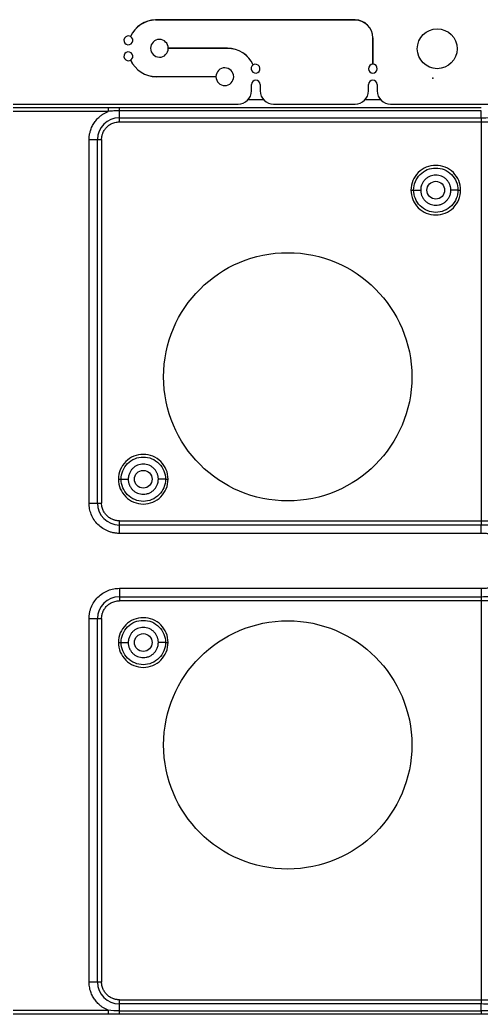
# Model space of a CAD drawing. Header units: millimetres. Extents: x -1 to 1576, y 30 to 633.
# Drawn here: x 1354.3 to 1406.4, y 280.7 to 392.9 of the extents above; entities that cross this region are included whole.
import ezdxf

# ---------------------------------------------------------------- set-up
doc = ezdxf.new("R2010")
doc.units = ezdxf.units.MM
doc.header["$PDSIZE"] = -1

msp = doc.modelspace()

# ---------------------------------------------------------------- linework, layer by layer
at = {"color": 7, "linetype": 'Continuous', "lineweight": 25}
for p, q in [((1369.64, 392.86), (1392.15, 392.86)), ((1392.15, 392.85), (1369.64, 392.85)), ((1394.15, 387.85), (1394.15, 390.85)), ((1394.16, 390.85), (1394.16, 387.85)), ((1371.07, 389.66), (1377.75, 389.66)), ((1377.75, 389.65), (1371.07, 389.65)), ((1369.73, 386.46), (1376.45, 386.46)), ((1376.45, 386.45), (1369.73, 386.45)), ((1380.45, 384.85), (1380.45, 385.55)), ((1381.45, 385.55), (1381.45, 384.85)), ((1393.65, 384.85), (1393.65, 385.55)), ((1394.65, 385.55), (1394.65, 384.85)), ((1381.83, 383.85), (1380.07, 383.85)), ((1395.03, 383.85), (1393.27, 383.85)), ((1288.51, 383.35), (1378.95, 383.35)), ((1350.99, 382.97), (1364.29, 382.97)), ((1364.29, 382.53), (1350.99, 382.53)), ((1365.55, 382.96), (1406.36, 382.96)), ((1406.36, 382.6), (1365.55, 382.6)), ((1365.55, 381.35), (1365.55, 382.6)), ((1382.95, 383.35), (1392.15, 383.35)), ((1396.15, 383.35), (1468.59, 383.35)), ((1365.55, 381.82), (1406.36, 381.82)), ((1365.55, 381.35), (1457.37, 381.35)), ((1406.36, 381.82), (1406.36, 335.88)), ((1362.14, 338.35), (1362.14, 379.35)), ((1362.14, 379.35), (1363.55, 379.35)), ((1363.08, 338.35), (1363.08, 379.35)), ((1363.55, 379.35), (1363.55, 338.35)), ((1362.14, 338.35), (1363.55, 338.35)), ((1365.55, 334.94), (1365.55, 336.35)), ((1365.55, 336.35), (1457.37, 336.35)), ((1406.36, 335.88), (1365.55, 335.88)), ((1406.36, 334.94), (1365.55, 334.94)), ((1365.55, 328.75), (1406.36, 328.75)), ((1365.55, 328.75), (1365.55, 327.33)), ((1365.55, 327.8), (1406.36, 327.8)), ((1406.36, 327.8), (1406.36, 281.86)), ((1457.37, 327.33), (1365.55, 327.33)), ((1362.14, 284.33), (1362.14, 325.33)), ((1362.14, 325.33), (1363.55, 325.33)), ((1363.08, 284.33), (1363.08, 325.33)), ((1363.55, 325.33), (1363.55, 284.33)), ((1363.55, 284.33), (1362.14, 284.33)), ((1365.55, 281.09), (1365.55, 282.33)), ((1365.55, 282.33), (1457.37, 282.33)), ((1406.36, 281.86), (1365.55, 281.86)), ((1350.99, 281.16), (1364.29, 281.16)), ((1364.29, 280.72), (1350.99, 280.72)), ((1365.55, 281.09), (1406.36, 281.09)), ((1406.36, 280.72), (1365.55, 280.72))]:
    msp.add_line(p, q, dxfattribs=at)
for centre, radius in [((1401.41, 389.6), 2.25), ((1384.55, 352.6), 14), ((1384.55, 311.08), 14)]:
    msp.add_circle(centre, radius, dxfattribs=at)
at = {"color": 141}
for centre in [(1401.25, 373.65), (1368.25, 341.05)]:
    msp.add_circle(centre, 1, dxfattribs=at)
at = {"color": 130}
msp.add_circle((1368.25, 322.63), 1, dxfattribs=at)
at = {"color": 7, "linetype": 'Continuous', "lineweight": 25}
for centre, radius, start, end in [((1369.73, 389.65), 3.21, 91.5822, 155.3856), ((1369.73, 389.65), 3.2, 91.5847, 155.403), ((1392.15, 390.85), 2, 360, 90), ((1392.15, 390.85), 1.99, 360, 90), ((1366.57, 390.55), 0.5, 60.3991, 59.2477), ((1370.07, 389.65), 1, 0.2862, 359.7133), ((1366.57, 388.75), 0.5, 300.7301, 299.5792), ((1377.75, 386.45), 3.2, 24.6158, 89.9998), ((1377.75, 386.45), 3.19, 24.5983, 89.9998), ((1369.73, 389.65), 3.2, 204.6089, 269.9998), ((1369.73, 389.65), 3.19, 204.5914, 269.9998), ((1377.45, 386.45), 1, 180.286, 179.7136), ((1380.91, 387.35), 0.5, 120.7513, 119.6), ((1394.15, 387.35), 0.5, 90.573, 89.427), ((1380.95, 385.55), 0.5, 0, 180), ((1394.15, 385.55), 0.5, 360, 180), ((1378.95, 384.85), 1.5, 270, 0), ((1382.95, 384.85), 1.5, 180, 270), ((1392.15, 384.85), 1.5, 270, 0), ((1396.15, 384.85), 1.5, 180, 270), ((1365.55, 379.35), 2.47, 90, 180), ((1365.55, 338.35), 2.47, 180, 270), ((1365.55, 325.33), 2.47, 90, 180), ((1365.55, 284.33), 2.47, 180, 270)]:
    msp.add_arc(centre, radius, start, end, dxfattribs=at)
for points, knots in [([(1362.14, 379.35), (1362.14, 379.41), (1362.14, 379.52), (1362.15, 379.68), (1362.17, 379.85), (1362.2, 380.01), (1362.24, 380.17), (1362.31, 380.45), (1362.46, 380.83), (1362.72, 381.28), (1363.04, 381.69), (1363.38, 382), (1363.7, 382.23), (1363.99, 382.4), (1364.19, 382.48), (1364.29, 382.53)], [0, 0, 0, 0, 0.040883, 0.08158, 0.122187, 0.162802, 0.203521, 0.244441, 0.372171, 0.500035, 0.627766, 0.75563, 0.837187, 0.918385, 1, 1, 1, 1]), ([(1364.29, 382.97), (1364.38, 382.97), (1364.59, 382.97), (1364.92, 382.96), (1365.25, 382.96), (1365.46, 382.96), (1365.55, 382.96)], [0, 0, 0, 0, 0.200515, 0.50786, 0.778848, 1, 1, 1, 1]), ([(1364.29, 382.97), (1364.29, 382.93), (1364.29, 382.86), (1364.29, 382.71), (1364.29, 382.62), (1364.29, 382.53)], [0, 0, 0, 0, 0.5, 0.5, 1, 1, 1, 1]), ([(1365.55, 382.6), (1365.45, 382.6), (1365.24, 382.6), (1364.93, 382.58), (1364.61, 382.56), (1364.4, 382.54), (1364.29, 382.53)], [0, 0, 0, 0, 0.245457, 0.492199, 0.742868, 1, 1, 1, 1]), ([(1406.36, 381.82), (1406.36, 381.88), (1406.36, 381.99), (1406.36, 382.26), (1406.36, 382.42), (1406.36, 382.6)], [0, 0, 0, 0, 0.5, 0.5, 1, 1, 1, 1]), ([(1363.55, 379.35), (1363.55, 379.4), (1363.55, 379.48), (1363.57, 379.6), (1363.58, 379.73), (1363.61, 379.85), (1363.65, 379.97), (1363.72, 380.18), (1363.87, 380.46), (1364.13, 380.78), (1364.44, 381.04), (1364.76, 381.2), (1365.05, 381.3), (1365.3, 381.34), (1365.47, 381.35), (1365.55, 381.35)], [0, 0, 0, 0, 0.040276, 0.080243, 0.120058, 0.159883, 0.199877, 0.240199, 0.370043, 0.500057, 0.629901, 0.759916, 0.840121, 0.919721, 1, 1, 1, 1]), ([(1404.05, 373.65), (1404.05, 374.02), (1403.98, 374.39), (1403.7, 375.06), (1403.49, 375.37), (1402.97, 375.89), (1402.66, 376.1), (1401.98, 376.38), (1401.62, 376.45), (1400.88, 376.45), (1400.52, 376.38), (1399.84, 376.1), (1399.53, 375.89), (1399.01, 375.37), (1398.8, 375.06), (1398.52, 374.39), (1398.45, 374.02), (1398.45, 373.65)], [0, 0, 0, 0, 0.125, 0.125, 0.25, 0.25, 0.375, 0.375, 0.5, 0.5, 0.625, 0.625, 0.75, 0.75, 0.875, 0.875, 1, 1, 1, 1]), ([(1398.75, 373.65), (1398.75, 373.98), (1398.82, 374.31), (1399.07, 374.91), (1399.25, 375.19), (1399.71, 375.65), (1399.99, 375.84), (1400.6, 376.09), (1400.92, 376.15), (1401.58, 376.15), (1401.91, 376.09), (1402.51, 375.84), (1402.79, 375.65), (1403.25, 375.19), (1403.44, 374.91), (1403.69, 374.31), (1403.75, 373.98), (1403.75, 373.65)], [0, 0, 0, 0, 0.125, 0.125, 0.25, 0.25, 0.375, 0.375, 0.5, 0.5, 0.625, 0.625, 0.75, 0.75, 0.875, 0.875, 1, 1, 1, 1]), ([(1402.95, 373.65), (1402.95, 373.7), (1402.95, 373.79), (1402.93, 373.92), (1402.91, 374.05), (1402.87, 374.18), (1402.8, 374.37), (1402.67, 374.6), (1402.46, 374.86), (1402.2, 375.08), (1401.91, 375.23), (1401.59, 375.33), (1401.25, 375.36), (1400.92, 375.33), (1400.6, 375.23), (1400.3, 375.08), (1400.04, 374.86), (1399.83, 374.6), (1399.69, 374.34), (1399.6, 374.09), (1399.56, 373.88), (1399.55, 373.73), (1399.55, 373.65)], [0, 0, 0, 0, 0.025179, 0.05013, 0.075011, 0.099978, 0.125186, 0.187587, 0.250092, 0.312501, 0.375011, 0.437474, 0.50004, 0.562505, 0.625066, 0.687464, 0.749971, 0.812374, 0.874873, 0.916678, 0.958145, 1, 1, 1, 1]), ([(1398.45, 373.65), (1398.45, 373.29), (1398.52, 372.92), (1398.8, 372.24), (1399.01, 371.93), (1399.53, 371.41), (1399.84, 371.21), (1400.52, 370.93), (1400.88, 370.85), (1401.62, 370.85), (1401.98, 370.93), (1402.66, 371.21), (1402.97, 371.41), (1403.49, 371.93), (1403.7, 372.24), (1403.98, 372.92), (1404.05, 373.29), (1404.05, 373.65)], [0, 0, 0, 0, 0.125, 0.125, 0.25, 0.25, 0.375, 0.375, 0.5, 0.5, 0.625, 0.625, 0.75, 0.75, 0.875, 0.875, 1, 1, 1, 1]), ([(1398.45, 373.65), (1398.53, 373.65), (1398.61, 373.65), (1398.72, 373.65), (1398.75, 373.65), (1398.75, 373.65)], [0, 0, 0, 0, 0.5, 0.5, 1, 1, 1, 1]), ([(1403.75, 373.65), (1403.75, 373.33), (1403.69, 373), (1403.44, 372.39), (1403.25, 372.12), (1402.79, 371.65), (1402.51, 371.47), (1401.91, 371.22), (1401.58, 371.15), (1400.92, 371.15), (1400.6, 371.22), (1399.99, 371.47), (1399.71, 371.65), (1399.25, 372.12), (1399.07, 372.39), (1398.82, 373), (1398.75, 373.33), (1398.75, 373.65)], [0, 0, 0, 0, 0.125, 0.125, 0.25, 0.25, 0.375, 0.375, 0.5, 0.5, 0.625, 0.625, 0.75, 0.75, 0.875, 0.875, 1, 1, 1, 1]), ([(1398.75, 373.65), (1398.75, 373.65), (1398.84, 373.65), (1399.13, 373.65), (1399.34, 373.65), (1399.55, 373.65)], [0, 0, 0, 0, 0.5, 0.5, 1, 1, 1, 1]), ([(1399.55, 373.65), (1399.55, 373.61), (1399.55, 373.52), (1399.57, 373.39), (1399.6, 373.26), (1399.63, 373.13), (1399.7, 372.94), (1399.83, 372.7), (1400.04, 372.44), (1400.3, 372.23), (1400.6, 372.07), (1400.92, 371.97), (1401.25, 371.94), (1401.58, 371.97), (1401.91, 372.07), (1402.2, 372.23), (1402.46, 372.44), (1402.67, 372.7), (1402.81, 372.97), (1402.9, 373.21), (1402.94, 373.43), (1402.95, 373.58), (1402.95, 373.65)], [0, 0, 0, 0, 0.025108, 0.050018, 0.074887, 0.09987, 0.125122, 0.187514, 0.250079, 0.312484, 0.374988, 0.437452, 0.500017, 0.562482, 0.625047, 0.687453, 0.749962, 0.812367, 0.874868, 0.916676, 0.958145, 1, 1, 1, 1]), ([(1403.75, 373.65), (1403.75, 373.65), (1403.66, 373.65), (1403.37, 373.65), (1403.16, 373.65), (1402.95, 373.65)], [0, 0, 0, 0, 0.5, 0.5, 1, 1, 1, 1]), ([(1403.75, 373.65), (1403.75, 373.65), (1403.78, 373.65), (1403.89, 373.65), (1403.97, 373.65), (1404.05, 373.65)], [0, 0, 0, 0, 0.5, 0.5, 1, 1, 1, 1]), ([(1371.05, 341.05), (1371.05, 341.42), (1370.98, 341.79), (1370.7, 342.46), (1370.49, 342.77), (1369.97, 343.29), (1369.66, 343.5), (1368.98, 343.78), (1368.62, 343.85), (1367.88, 343.85), (1367.52, 343.78), (1366.84, 343.5), (1366.53, 343.29), (1366.01, 342.77), (1365.8, 342.46), (1365.52, 341.79), (1365.45, 341.42), (1365.45, 341.05)], [0, 0, 0, 0, 0.125, 0.125, 0.25, 0.25, 0.375, 0.375, 0.5, 0.5, 0.625, 0.625, 0.75, 0.75, 0.875, 0.875, 1, 1, 1, 1]), ([(1365.75, 341.05), (1365.75, 341.38), (1365.82, 341.71), (1366.07, 342.31), (1366.25, 342.59), (1366.71, 343.05), (1366.99, 343.24), (1367.6, 343.49), (1367.92, 343.55), (1368.58, 343.55), (1368.91, 343.49), (1369.51, 343.24), (1369.79, 343.05), (1370.25, 342.59), (1370.44, 342.31), (1370.69, 341.71), (1370.75, 341.38), (1370.75, 341.05)], [0, 0, 0, 0, 0.125, 0.125, 0.25, 0.25, 0.375, 0.375, 0.5, 0.5, 0.625, 0.625, 0.75, 0.75, 0.875, 0.875, 1, 1, 1, 1]), ([(1369.95, 341.05), (1369.95, 341.1), (1369.95, 341.19), (1369.93, 341.32), (1369.91, 341.45), (1369.87, 341.58), (1369.8, 341.77), (1369.67, 342), (1369.46, 342.26), (1369.2, 342.48), (1368.91, 342.63), (1368.59, 342.73), (1368.25, 342.76), (1367.92, 342.73), (1367.6, 342.63), (1367.3, 342.48), (1367.04, 342.26), (1366.83, 342), (1366.69, 341.74), (1366.6, 341.49), (1366.56, 341.28), (1366.55, 341.13), (1366.55, 341.05)], [0, 0, 0, 0, 0.025179, 0.05013, 0.075011, 0.099978, 0.125186, 0.187587, 0.250092, 0.312501, 0.375011, 0.437474, 0.50004, 0.562505, 0.625066, 0.687464, 0.749971, 0.812374, 0.874873, 0.916678, 0.958145, 1, 1, 1, 1]), ([(1365.45, 341.05), (1365.45, 340.69), (1365.52, 340.32), (1365.8, 339.64), (1366.01, 339.33), (1366.53, 338.81), (1366.84, 338.61), (1367.52, 338.33), (1367.88, 338.25), (1368.62, 338.25), (1368.98, 338.33), (1369.66, 338.61), (1369.97, 338.81), (1370.49, 339.33), (1370.7, 339.64), (1370.98, 340.32), (1371.05, 340.69), (1371.05, 341.05)], [0, 0, 0, 0, 0.125, 0.125, 0.25, 0.25, 0.375, 0.375, 0.5, 0.5, 0.625, 0.625, 0.75, 0.75, 0.875, 0.875, 1, 1, 1, 1]), ([(1365.45, 341.05), (1365.53, 341.05), (1365.61, 341.05), (1365.72, 341.05), (1365.75, 341.05), (1365.75, 341.05)], [0, 0, 0, 0, 0.5, 0.5, 1, 1, 1, 1]), ([(1370.75, 341.05), (1370.75, 340.73), (1370.69, 340.4), (1370.44, 339.79), (1370.25, 339.52), (1369.79, 339.05), (1369.51, 338.87), (1368.91, 338.62), (1368.58, 338.55), (1367.92, 338.55), (1367.6, 338.62), (1366.99, 338.87), (1366.71, 339.05), (1366.25, 339.52), (1366.07, 339.79), (1365.82, 340.4), (1365.75, 340.73), (1365.75, 341.05)], [0, 0, 0, 0, 0.125, 0.125, 0.25, 0.25, 0.375, 0.375, 0.5, 0.5, 0.625, 0.625, 0.75, 0.75, 0.875, 0.875, 1, 1, 1, 1]), ([(1365.75, 341.05), (1365.75, 341.05), (1365.84, 341.05), (1366.13, 341.05), (1366.34, 341.05), (1366.55, 341.05)], [0, 0, 0, 0, 0.5, 0.5, 1, 1, 1, 1]), ([(1366.55, 341.05), (1366.55, 341.01), (1366.55, 340.92), (1366.57, 340.79), (1366.6, 340.66), (1366.63, 340.53), (1366.7, 340.34), (1366.83, 340.1), (1367.04, 339.84), (1367.3, 339.63), (1367.6, 339.47), (1367.92, 339.37), (1368.25, 339.34), (1368.58, 339.37), (1368.91, 339.47), (1369.2, 339.63), (1369.46, 339.84), (1369.67, 340.1), (1369.81, 340.37), (1369.9, 340.61), (1369.94, 340.83), (1369.95, 340.98), (1369.95, 341.05)], [0, 0, 0, 0, 0.025108, 0.050018, 0.074887, 0.09987, 0.125122, 0.187514, 0.250079, 0.312484, 0.374988, 0.437452, 0.500017, 0.562482, 0.625047, 0.687453, 0.749962, 0.812367, 0.874868, 0.916676, 0.958145, 1, 1, 1, 1]), ([(1370.75, 341.05), (1370.75, 341.05), (1370.66, 341.05), (1370.37, 341.05), (1370.16, 341.05), (1369.95, 341.05)], [0, 0, 0, 0, 0.5, 0.5, 1, 1, 1, 1]), ([(1370.75, 341.05), (1370.75, 341.05), (1370.78, 341.05), (1370.89, 341.05), (1370.97, 341.05), (1371.05, 341.05)], [0, 0, 0, 0, 0.5, 0.5, 1, 1, 1, 1]), ([(1365.55, 334.94), (1365.49, 334.94), (1365.37, 334.94), (1365.18, 334.96), (1365, 334.98), (1364.82, 335.02), (1364.64, 335.06), (1364.47, 335.11), (1364.13, 335.24), (1363.66, 335.48), (1363.12, 335.92), (1362.68, 336.46), (1362.41, 336.98), (1362.27, 337.4), (1362.19, 337.71), (1362.15, 338.03), (1362.14, 338.25), (1362.14, 338.35)], [0, 0, 0, 0, 0.034552, 0.068858, 0.103016, 0.137128, 0.171294, 0.205615, 0.240191, 0.37006, 0.500029, 0.629897, 0.759866, 0.820152, 0.879909, 0.939678, 1, 1, 1, 1]), ([(1365.55, 336.35), (1365.51, 336.35), (1365.42, 336.36), (1365.3, 336.37), (1365.18, 336.39), (1365.05, 336.41), (1364.93, 336.45), (1364.73, 336.52), (1364.44, 336.67), (1364.13, 336.93), (1363.87, 337.25), (1363.7, 337.57), (1363.61, 337.85), (1363.56, 338.1), (1363.55, 338.27), (1363.55, 338.35)], [0, 0, 0, 0, 0.040276, 0.080243, 0.120058, 0.159883, 0.199877, 0.240199, 0.370043, 0.500057, 0.629901, 0.759916, 0.840121, 0.919721, 1, 1, 1, 1]), ([(1406.36, 334.94), (1406.36, 335.14), (1406.36, 335.35), (1406.36, 335.68), (1406.36, 335.81), (1406.36, 335.88)], [0, 0, 0, 0, 0.5, 0.5, 1, 1, 1, 1]), ([(1407.33, 334.88), (1407.25, 334.89), (1407.08, 334.9), (1406.83, 334.92), (1406.6, 334.94), (1406.44, 334.94), (1406.36, 334.94)], [0, 0, 0, 0, 0.26275, 0.514851, 0.767475, 1, 1, 1, 1]), ([(1362.14, 325.33), (1362.14, 325.39), (1362.14, 325.52), (1362.15, 325.7), (1362.18, 325.88), (1362.21, 326.06), (1362.26, 326.24), (1362.31, 326.42), (1362.43, 326.75), (1362.68, 327.22), (1363.12, 327.76), (1363.66, 328.21), (1364.17, 328.47), (1364.6, 328.62), (1364.91, 328.69), (1365.23, 328.74), (1365.44, 328.74), (1365.55, 328.75)], [0, 0, 0, 0, 0.034552, 0.068858, 0.103016, 0.137128, 0.171294, 0.205615, 0.240191, 0.37006, 0.500029, 0.629897, 0.759866, 0.820152, 0.879909, 0.939678, 1, 1, 1, 1]), ([(1406.36, 328.75), (1406.44, 328.75), (1406.6, 328.75), (1406.83, 328.76), (1407.08, 328.79), (1407.25, 328.8), (1407.33, 328.81)], [0, 0, 0, 0, 0.232371, 0.485289, 0.737412, 1, 1, 1, 1]), ([(1406.36, 328.75), (1406.36, 328.54), (1406.36, 328.34), (1406.36, 328), (1406.36, 327.87), (1406.36, 327.8)], [0, 0, 0, 0, 0.5, 0.5, 1, 1, 1, 1]), ([(1363.55, 325.33), (1363.55, 325.38), (1363.55, 325.46), (1363.57, 325.58), (1363.58, 325.71), (1363.61, 325.83), (1363.65, 325.95), (1363.72, 326.16), (1363.87, 326.44), (1364.13, 326.76), (1364.44, 327.02), (1364.76, 327.18), (1365.05, 327.28), (1365.3, 327.32), (1365.47, 327.33), (1365.55, 327.33)], [0, 0, 0, 0, 0.040276, 0.080243, 0.120058, 0.159883, 0.199877, 0.240199, 0.370043, 0.500057, 0.629901, 0.759916, 0.840121, 0.919721, 1, 1, 1, 1]), ([(1371.05, 322.63), (1371.05, 323), (1370.98, 323.37), (1370.7, 324.04), (1370.49, 324.35), (1369.97, 324.87), (1369.66, 325.08), (1368.98, 325.36), (1368.62, 325.43), (1367.88, 325.43), (1367.52, 325.36), (1366.84, 325.08), (1366.53, 324.87), (1366.01, 324.35), (1365.8, 324.04), (1365.52, 323.37), (1365.45, 323), (1365.45, 322.63)], [0, 0, 0, 0, 0.125, 0.125, 0.25, 0.25, 0.375, 0.375, 0.5, 0.5, 0.625, 0.625, 0.75, 0.75, 0.875, 0.875, 1, 1, 1, 1]), ([(1365.75, 322.63), (1365.75, 322.96), (1365.82, 323.29), (1366.07, 323.89), (1366.25, 324.17), (1366.71, 324.63), (1366.99, 324.82), (1367.6, 325.07), (1367.92, 325.13), (1368.58, 325.13), (1368.91, 325.07), (1369.51, 324.82), (1369.79, 324.63), (1370.25, 324.17), (1370.44, 323.89), (1370.69, 323.29), (1370.75, 322.96), (1370.75, 322.63)], [0, 0, 0, 0, 0.125, 0.125, 0.25, 0.25, 0.375, 0.375, 0.5, 0.5, 0.625, 0.625, 0.75, 0.75, 0.875, 0.875, 1, 1, 1, 1]), ([(1369.95, 322.63), (1369.95, 322.68), (1369.95, 322.77), (1369.93, 322.9), (1369.91, 323.03), (1369.87, 323.16), (1369.8, 323.35), (1369.67, 323.58), (1369.46, 323.84), (1369.2, 324.06), (1368.91, 324.21), (1368.59, 324.31), (1368.25, 324.34), (1367.92, 324.31), (1367.6, 324.21), (1367.3, 324.06), (1367.04, 323.84), (1366.83, 323.58), (1366.69, 323.32), (1366.6, 323.07), (1366.56, 322.86), (1366.55, 322.71), (1366.55, 322.63)], [0, 0, 0, 0, 0.025179, 0.05013, 0.075011, 0.099978, 0.125186, 0.187587, 0.250092, 0.312501, 0.375011, 0.437474, 0.50004, 0.562505, 0.625066, 0.687464, 0.749971, 0.812374, 0.874873, 0.916678, 0.958145, 1, 1, 1, 1]), ([(1365.45, 322.63), (1365.53, 322.63), (1365.61, 322.63), (1365.72, 322.63), (1365.75, 322.63), (1365.75, 322.63)], [0, 0, 0, 0, 0.5, 0.5, 1, 1, 1, 1]), ([(1365.45, 322.63), (1365.45, 322.27), (1365.52, 321.9), (1365.8, 321.22), (1366.01, 320.91), (1366.53, 320.39), (1366.84, 320.19), (1367.52, 319.91), (1367.88, 319.83), (1368.62, 319.83), (1368.98, 319.91), (1369.66, 320.19), (1369.97, 320.39), (1370.49, 320.91), (1370.7, 321.22), (1370.98, 321.9), (1371.05, 322.27), (1371.05, 322.63)], [0, 0, 0, 0, 0.125, 0.125, 0.25, 0.25, 0.375, 0.375, 0.5, 0.5, 0.625, 0.625, 0.75, 0.75, 0.875, 0.875, 1, 1, 1, 1]), ([(1370.75, 322.63), (1370.75, 322.31), (1370.69, 321.98), (1370.44, 321.37), (1370.25, 321.1), (1369.79, 320.63), (1369.51, 320.45), (1368.91, 320.2), (1368.58, 320.13), (1367.92, 320.13), (1367.6, 320.2), (1366.99, 320.45), (1366.71, 320.63), (1366.25, 321.1), (1366.07, 321.37), (1365.82, 321.98), (1365.75, 322.31), (1365.75, 322.63)], [0, 0, 0, 0, 0.125, 0.125, 0.25, 0.25, 0.375, 0.375, 0.5, 0.5, 0.625, 0.625, 0.75, 0.75, 0.875, 0.875, 1, 1, 1, 1]), ([(1365.75, 322.63), (1365.75, 322.63), (1365.84, 322.63), (1366.13, 322.63), (1366.34, 322.63), (1366.55, 322.63)], [0, 0, 0, 0, 0.5, 0.5, 1, 1, 1, 1]), ([(1366.55, 322.63), (1366.55, 322.59), (1366.55, 322.5), (1366.57, 322.37), (1366.6, 322.24), (1366.63, 322.11), (1366.7, 321.92), (1366.83, 321.68), (1367.04, 321.42), (1367.3, 321.21), (1367.6, 321.05), (1367.92, 320.95), (1368.25, 320.92), (1368.58, 320.95), (1368.91, 321.05), (1369.2, 321.21), (1369.46, 321.42), (1369.67, 321.68), (1369.81, 321.95), (1369.9, 322.19), (1369.94, 322.41), (1369.95, 322.56), (1369.95, 322.63)], [0, 0, 0, 0, 0.025108, 0.050018, 0.074887, 0.09987, 0.125122, 0.187514, 0.250079, 0.312484, 0.374988, 0.437452, 0.500017, 0.562482, 0.625047, 0.687453, 0.749962, 0.812367, 0.874868, 0.916676, 0.958145, 1, 1, 1, 1]), ([(1370.75, 322.63), (1370.75, 322.63), (1370.66, 322.63), (1370.37, 322.63), (1370.16, 322.63), (1369.95, 322.63)], [0, 0, 0, 0, 0.5, 0.5, 1, 1, 1, 1]), ([(1370.75, 322.63), (1370.75, 322.63), (1370.78, 322.63), (1370.89, 322.63), (1370.97, 322.63), (1371.05, 322.63)], [0, 0, 0, 0, 0.5, 0.5, 1, 1, 1, 1]), ([(1364.29, 281.16), (1364.24, 281.18), (1364.14, 281.22), (1363.99, 281.3), (1363.84, 281.37), (1363.7, 281.46), (1363.56, 281.55), (1363.34, 281.73), (1363.04, 282), (1362.72, 282.41), (1362.46, 282.86), (1362.29, 283.29), (1362.2, 283.67), (1362.15, 284), (1362.14, 284.22), (1362.14, 284.33)], [0, 0, 0, 0, 0.040883, 0.08158, 0.122187, 0.162802, 0.203521, 0.244441, 0.372171, 0.500035, 0.627766, 0.75563, 0.837187, 0.918385, 1, 1, 1, 1]), ([(1365.55, 282.33), (1365.51, 282.33), (1365.42, 282.34), (1365.3, 282.35), (1365.18, 282.37), (1365.05, 282.39), (1364.93, 282.43), (1364.73, 282.5), (1364.44, 282.65), (1364.13, 282.91), (1363.87, 283.23), (1363.7, 283.55), (1363.61, 283.83), (1363.56, 284.08), (1363.55, 284.25), (1363.55, 284.33)], [0, 0, 0, 0, 0.040276, 0.080243, 0.120058, 0.159883, 0.199877, 0.240199, 0.370043, 0.500057, 0.629901, 0.759916, 0.840121, 0.919721, 1, 1, 1, 1]), ([(1406.36, 281.09), (1406.36, 281.26), (1406.36, 281.43), (1406.36, 281.7), (1406.36, 281.8), (1406.36, 281.86)], [0, 0, 0, 0, 0.5, 0.5, 1, 1, 1, 1]), ([(1364.29, 281.16), (1364.29, 281.07), (1364.29, 280.98), (1364.29, 280.82), (1364.29, 280.76), (1364.29, 280.72)], [0, 0, 0, 0, 0.5, 0.5, 1, 1, 1, 1]), ([(1365.55, 280.72), (1365.46, 280.72), (1365.25, 280.72), (1364.92, 280.72), (1364.59, 280.72), (1364.38, 280.72), (1364.29, 280.72)], [0, 0, 0, 0, 0.221378, 0.492164, 0.7995, 1, 1, 1, 1]), ([(1407.36, 280.73), (1407.17, 280.73), (1406.83, 280.73), (1406.5, 280.73), (1406.36, 280.72)], [0, 0, 0, 0, 0.580575, 1, 1, 1, 1])]:
    msp.add_open_spline(points, degree=3, knots=knots, dxfattribs=at)
for points in [[(1365.55, 382.6), (1365.55, 382.75), (1365.55, 382.89), (1365.55, 382.96)], [(1406.36, 381.82), (1406.73, 381.82), (1407.09, 381.83), (1407.41, 381.84)], [(1407.41, 335.86), (1407.09, 335.87), (1406.73, 335.88), (1406.36, 335.88)], [(1406.36, 327.8), (1406.73, 327.8), (1407.09, 327.81), (1407.41, 327.82)], [(1407.41, 281.84), (1407.09, 281.85), (1406.73, 281.86), (1406.36, 281.86)], [(1365.55, 281.09), (1365.13, 281.09), (1364.71, 281.11), (1364.29, 281.16)], [(1365.55, 280.72), (1365.55, 280.8), (1365.55, 280.93), (1365.55, 281.09)], [(1406.36, 281.09), (1406.36, 280.93), (1406.36, 280.8), (1406.36, 280.72)], [(1407.35, 281.07), (1407.01, 281.08), (1406.69, 281.09), (1406.36, 281.09)]]:
    msp.add_open_spline(points, degree=3, dxfattribs=at)
at = {"color": 7, "linetype": 'Continuous'}
msp.add_point((1400.92, 386.29), dxfattribs=at)

doc.saveas('drawing.dxf')
